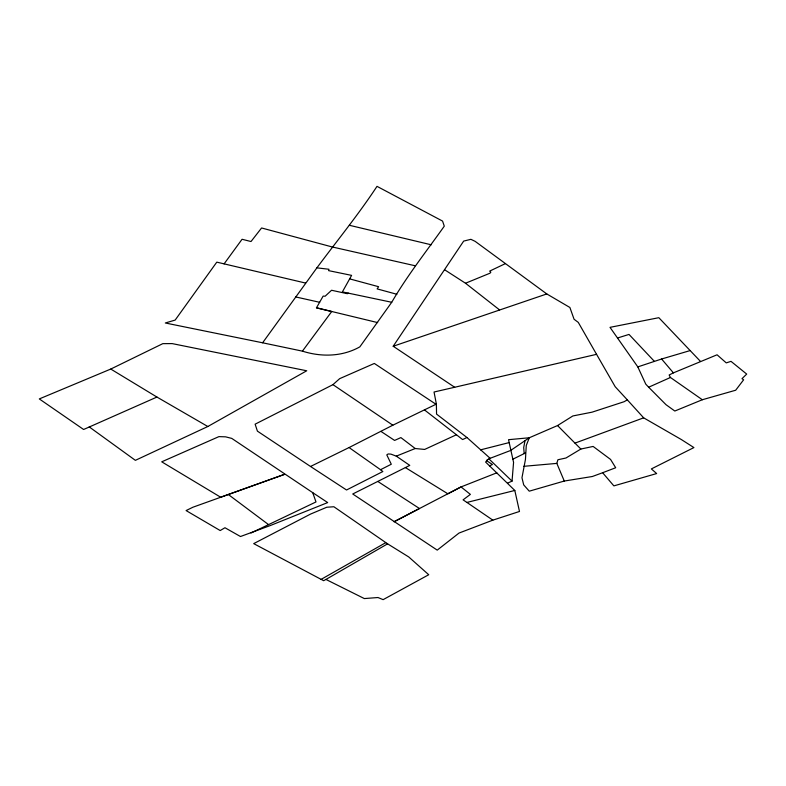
<?xml version="1.0" encoding="UTF-8"?>
<svg xmlns="http://www.w3.org/2000/svg" width="786" height="786" viewBox="0 0 786 786"><rect width="100%" height="100%" fill="white"/><g stroke="black" fill="none" stroke-linecap="round" stroke-linejoin="round"><path stroke-width="1.18" d="M507.746 483.036L512.04 481.14L513.572 462.355L508.542 439.688L529.302 437.763L557.549 425.55L572.837 415.961L592.064 412.169L624.163 401.695L627.316 399.858L643.655 417.838L681.324 439.531L693.92 447.578L651.368 468.918L656.664 473.555L613.866 485.886L602.636 472.73L592.359 476.503L564.279 481.042L529.263 491.181L523.702 484.883L521.963 477.77L525.441 459.496L526.276 445.456L529.302 437.763L510.664 450.457L490.13 458.307L487.458 459.722L485.62 462.07L514.81 490.464L519.487 511.47L492.842 520.145L459.024 533.055L437.232 550.121L352.727 493.991L409.771 465.381L396.291 456.145L390.888 454.112L388.107 453.964L386.791 454.898L391.29 464.231L380.542 469.714L349.072 447.548L310.519 466.471L257.415 431.141L255.126 424.175L332.95 384.649L339.66 378.656L374.333 363.456L435.994 404.279M525.009 440.681L523.712 447.48L524.164 453.601M564.279 481.042L556.832 463.396L557.893 459.751L565.979 458.002L580.864 449.042L593.125 446.438L610.565 459.427L615.693 467.739L602.636 472.73M316.896 267.849C337.037 240.742 358.396 214.637 377.005 186.351L442.557 221.082L444.286 226.162C426.425 251.343 407.286 275.522 391.723 302.276L342.391 291.901L351.597 275.375L328.577 270.63L328.951 269.264L316.896 267.849L262.612 342.794L165.325 322.987L175.16 320.079L216.789 262.141L305.548 283.048M262.612 342.794L302.413 351.145L331.731 311.511L316.463 307.807L323.144 296.096L325.129 296.214L331.564 290.26L347.441 293.718L348.149 292.991M596.554 354.329L578.27 322.378L574.075 319.263L569.889 307.483L546.791 293.944L475.127 241.341L470.893 239.327L463.671 241.096L393.206 346.243L454.681 387.262L596.554 354.329L615.192 386.722L627.316 399.858M302.413 351.145C321.327 357.168 342.283 356.765 359.841 346.862L391.723 302.276M224.089 263.89L242.059 239.268L251.019 241.528L261.581 227.969L332.016 246.912L415.008 265.727M487.458 459.722L486.681 460.714L492.419 464.536L489.54 465.833M325.944 579.439L387.606 543.843L408.749 556.96L428.734 574.733L383.126 599.649L377.987 597.527L364.331 598.568L325.944 579.439L323.645 580.697L253.701 543.627L310.588 514.064L326.77 507.235L333.883 506.754L387.606 543.843M321.091 579.39L385.71 542.694M207.818 426.513L306.727 370.776L172.173 343.6L162.82 343.649L110.767 369.056L39.3 398.924L83.611 429.49L156.935 397.058L207.818 426.513L135.379 460.341L89.231 426.906M349.072 447.548L392.843 425.197L436.377 404.092L434.039 392.018L454.681 387.262M673.405 372.859L669.151 374.991L670.438 377.486L702.33 399.74L735.686 390.229L743.635 379.795L741.994 378.675L746.7 374.087L731.009 361.354L726.254 362.886L717.068 354.791L673.405 372.859L661.606 359.005L637.81 366.895L610.015 327.349L658.825 317.691L700.405 361.324M512.786 459.24L525.421 452.982M251.019 533.006L315.992 501.94L312.72 492.655L231.762 438.401L225.582 436.839L218.921 436.623L161.72 461.824L220.66 497.224L284.571 474.341L192.963 507.206L186.095 510.566L220.188 530.55L224.963 527.74L240.487 536.524L270.109 525.618L327.693 502.578L312.72 492.655M505.31 263.654L489.658 271.111L490.828 272.143L490.002 273.194L465.509 283.235L444.719 269.834M490.13 458.307L466.963 437.527L462.61 439.561L424.44 409.889M456.528 434.707L424.656 449.435L415.214 448.521L396.291 456.145M637.81 366.895L645.768 384.138L648.647 387.223L670.438 377.486M702.33 399.74L674.81 411.029L666.017 404.692L648.647 387.223M496.821 472.818L461.038 486.927L394.022 521.766L419.478 508.522L377.82 481.454M557.549 425.55L574.959 443.117L643.655 417.838M546.791 293.944L393.206 346.243M617.737 337.931L629.016 334.423L654.433 361.413M661.606 359.005L689.902 350.644M480.57 449.857L508.984 442.636M405.37 467.562L447.853 493.785L461.038 486.927L470.372 494.384L463.082 499.857L466.913 502.431L514.81 490.464M523.702 466.324L556.832 463.396M295.605 296.911L319.666 302.296M349.367 225.277L431.219 244.79M316.463 307.807L377.644 322.594M349.662 278.883L378.597 286.703L377.133 288.904L396.881 294.269M110.767 369.056L156.935 397.058M310.519 466.471L346.538 489.992L382.851 471.541L380.542 469.714M380.945 431.396L394.601 440.435L400.889 437.586L415.214 448.521M332.95 384.649L392.843 425.197M466.913 502.431L492.842 520.145M228.313 494.502L268.537 524.596M466.963 437.527L436.554 414.094L436.377 404.092M465.509 283.235L499.483 309.851M488.931 458.877L512.04 481.14M574.959 443.117L580.864 449.042"/></g></svg>
